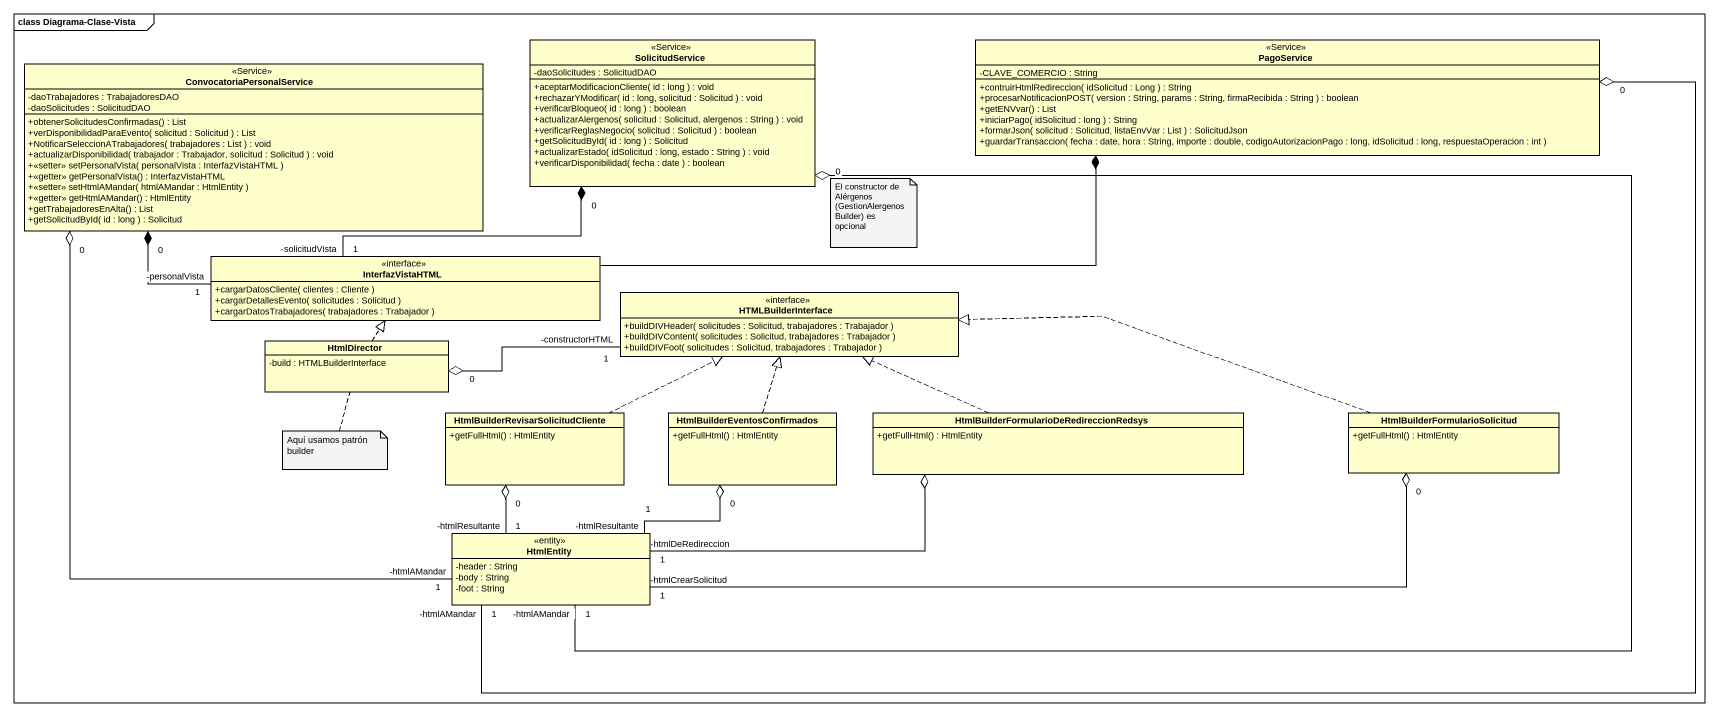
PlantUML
@startuml
mainframe class Diagrama-Clase-Vista
hide circle
hide empty members
skinparam classAttributeIconSize 0
class SolicitudService <<Service>> {
  -daoSolicitudes : SolicitudDAO
  +aceptarModificacionCliente( id : long ) : void
  +rechazarYModificar( id : long, solicitud : Solicitud ) : void
  +verificarBloqueo( id : long ) : boolean
  +actualizarAlergenos( solicitud : Solicitud, alergenos : String ) : void
  +verificarReglasNegocio( solicitud : Solicitud ) : boolean
  +getSolicitudById( id : long ) : Solicitud
  +actualizarEstado( idSolicitud : long, estado : String ) : void
  +verificarDisponibilidad( fecha : date ) : boolean
}
class PagoService <<Service>> {
  -CLAVE_COMERCIO : String
  +contruirHtmlRedireccion( idSolicitud : Long ) : String
  +procesarNotificacionPOST( version : String, params : String, firmaRecibida : String ) : boolean
  +getENVvar() : List
  +iniciarPago( idSolicitud : long ) : String
  +formarJson( solicitud : Solicitud, listaEnvVar : List ) : SolicitudJson
  +guardarTransaccion( fecha : date, hora : String, importe : double, codigoAutorizacionPago : long, idSolicitud : long, respuestaOperacion : int )
}
class ConvocatoriaPersonalService <<Service>> {
  -daoTrabajadores : TrabajadoresDAO
  -daoSolicitudes : SolicitudDAO
  +obtenerSolicitudesConfirmadas() : List
  +verDisponibilidadParaEvento( solicitud : Solicitud ) : List
  +NotificarSeleccionATrabajadores( trabajadores : List ) : void
  +actualizarDisponibilidad( trabajador : Trabajador, solicitud : Solicitud ) : void
  +<<setter>> setPersonalVista( personalVista : InterfazVistaHTML )
  +<<getter>> getPersonalVista() : InterfazVistaHTML
  +<<setter>> setHtmlAMandar( htmlAMandar : HtmlEntity )
  +<<getter>> getHtmlAMandar() : HtmlEntity
  +getTrabajadoresEnAlta() : List
  +getSolicitudById( id : long ) : Solicitud
}
interface InterfazVistaHTML {
  +cargarDatosCliente( clientes : Cliente )
  +cargarDetallesEvento( solicitudes : Solicitud )
  +cargarDatosTrabajadores( trabajadores : Trabajador )
}
interface HTMLBuilderInterface {
  +buildDIVHeader( solicitudes : Solicitud, trabajadores : Trabajador )
  +buildDIVContent( solicitudes : Solicitud, trabajadores : Trabajador )
  +buildDIVFoot( solicitudes : Solicitud, trabajadores : Trabajador )
}
class HtmlDirector {
  -build : HTMLBuilderInterface
}
class "HtmlBuilderRevisarSolicitudCliente" as HtmlBuilderRevisarSolicitudC {
  +getFullHtml() : HtmlEntity
}
class "HtmlBuilderEventosConfirmados" as HtmlBuilderEventosConfirmado {
  +getFullHtml() : HtmlEntity
}
class "HtmlBuilderFormularioDeRedireccionRedsys" as HtmlBuilderFormularioDeRedir {
  +getFullHtml() : HtmlEntity
}
class "HtmlBuilderFormularioSolicitud" as HtmlBuilderFormularioSolicit {
  +getFullHtml() : HtmlEntity
}
class HtmlEntity <<entity>> {
  -header : String
  -body : String
  -foot : String
}
SolicitudService "0" o-- "1\n-htmlAMandar" HtmlEntity
PagoService *-left- InterfazVistaHTML
PagoService "0" o-- "1\n-htmlAMandar" HtmlEntity
ConvocatoriaPersonalService "0" *-- "-personalVista\n1" InterfazVistaHTML
ConvocatoriaPersonalService "0" o-- "1\n-htmlAMandar" HtmlEntity
InterfazVistaHTML "1\n-solicitudVista" -up-* "0" SolicitudService
HtmlDirector .up.|> InterfazVistaHTML
HtmlDirector "0" o-right- "-constructorHTML\n1" HTMLBuilderInterface
HtmlBuilderRevisarSolicitudC .right.|> HTMLBuilderInterface
HtmlBuilderRevisarSolicitudC "0" o-- "-htmlResultante\n1" HtmlEntity
HtmlBuilderEventosConfirmado .up.|> HTMLBuilderInterface
HtmlBuilderEventosConfirmado "0" o-left- "1\n-htmlResultante" HtmlEntity
HtmlBuilderFormularioDeRedir .left.|> HTMLBuilderInterface
HtmlBuilderFormularioDeRedir o-left- "1\n-htmlDeRedireccion" HtmlEntity
HtmlBuilderFormularioSolicit .left.|> HTMLBuilderInterface
HtmlBuilderFormularioSolicit "0" o-left- "1\n-htmlCrearSolicitud" HtmlEntity
note as N1
  El constructor de Alérgenos (GestionAlergenosBuilder) es opcional
end note
note bottom of HtmlDirector : Aquí usamos patrón builder
@enduml
